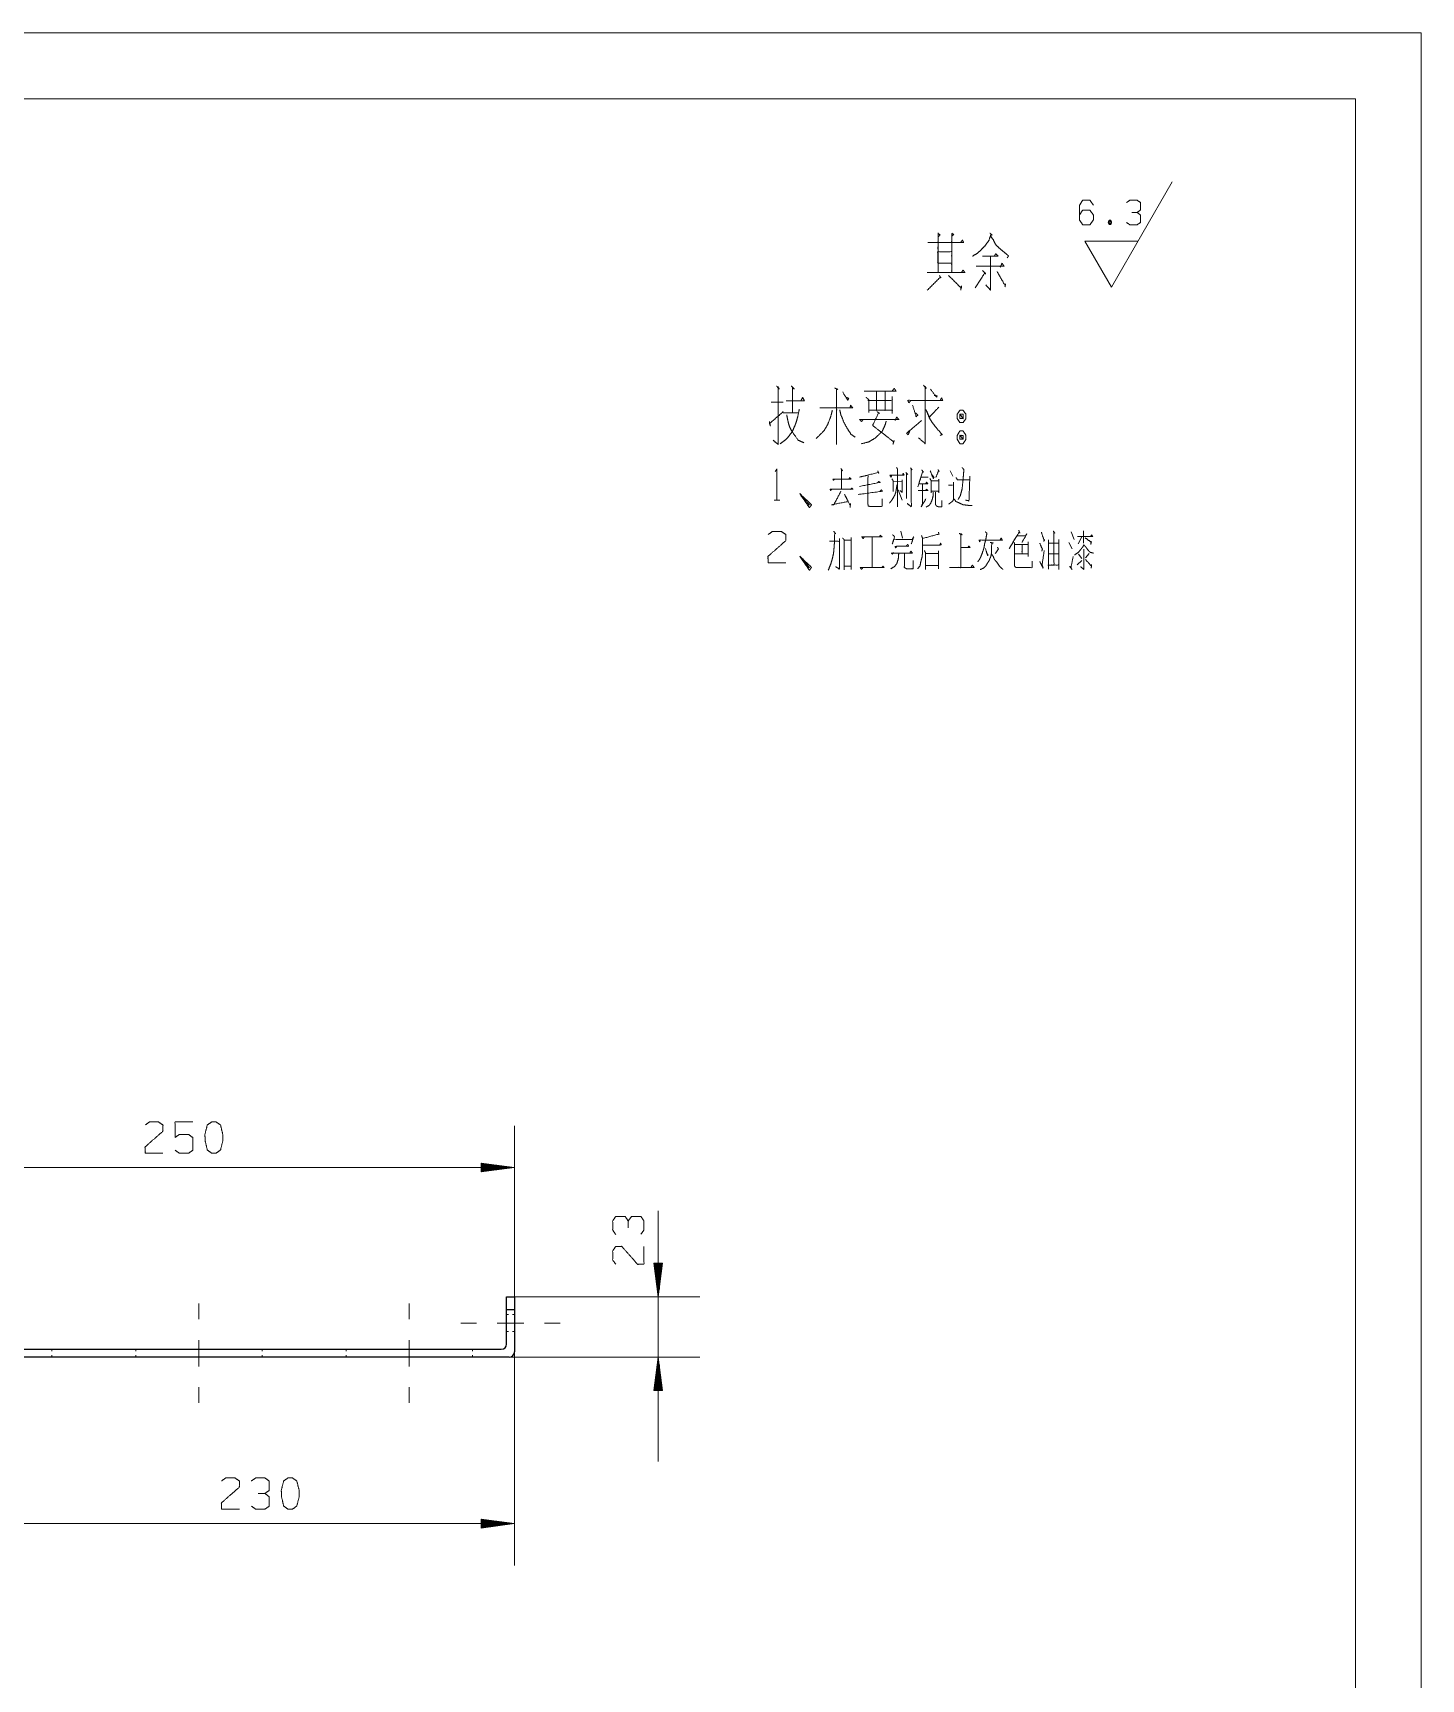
# Model space of a CAD drawing. Header units: millimetres. Extents: x 0 to 210, y 0 to 297.
# Drawn here: x 104.4 to 210, y 171.8 to 297 of the extents above; entities that cross this region are included whole.
import ezdxf

# ---------------------------------------------------------------- set-up
doc = ezdxf.new("R2010")
doc.units = ezdxf.units.MM
doc.layers.add('101', color=7, linetype='Continuous', true_color=0xffffff)

msp = doc.modelspace()

# ---------------------------------------------------------------- linework, layer by layer
at = {"layer": '101', "color": 133, "linetype": 'Continuous', "lineweight": 18}
for p, q in [((210, 297), (0, 297)), ((210, 0), (210, 297)), ((205, 292), (25, 292)), ((205, 5), (205, 292))]:
    msp.add_line(p, q, dxfattribs=at)
at = {"layer": '101', "color": 43, "linetype": 'Continuous', "lineweight": 18}
for p, q in [((186.45, 277.67), (191.06, 285.67)), ((186.27, 282.76), (186.39, 282.43)), ((186.45, 277.67), (184.43, 281.17)), ((184.43, 281.17), (188.47, 281.17))]:
    msp.add_line(p, q, dxfattribs=at)
at = {"layer": '101', "color": 72, "linetype": 'Continuous', "lineweight": 18}
for p, q in [((160.57, 268.91), (161.48, 268.91)), ((161.48, 268.12), (162.62, 268.12)), ((169.86, 262.87), (170.53, 262.9)), ((170.81, 263.57), (170.95, 263.42)), ((170.86, 263.47), (170.86, 261.6)), ((171.15, 263.92), (171.29, 263.77)), ((174.18, 263.7), (174.39, 263.3)), ((170.21, 262.25), (170.53, 261.47)), ((174.04, 262.62), (174.36, 262.62)), ((160.79, 261.47), (161.21, 261.47)), ((184.33, 259.14), (184.33, 258.19)), ((168.23, 258.69), (168.23, 256.34)), ((168.23, 258.66), (168.23, 256.34)), ((170.42, 259.11), (170.56, 258.59)), ((183.2, 258.26), (183.46, 257.76)), ((183.37, 259.06), (183.6, 258.49)), ((184.19, 258.69), (183.92, 258.14)), ((172.33, 257.41), (173.28, 257.41)), ((173.28, 257.61), (173.28, 256.24)), ((183.83, 256.56), (184.19, 256.89)), ((183.94, 257.36), (184.19, 257.04)), ((184.75, 257.41), (184.47, 257.09)), ((172.33, 256.49), (173.3, 256.49))]:
    msp.add_line(p, q, dxfattribs=at)
at = {"layer": '101', "color": 22, "linetype": 'Continuous', "lineweight": 18}
for p, q in [((141.03, 200.9), (141.03, 213.9)), ((141.03, 210.72), (91.03, 210.72)), ((138.49, 211.06), (138.49, 210.39)), ((141.03, 210.72), (138.49, 211.06)), ((138.49, 211.05), (138.52, 211.05)), ((138.49, 211.05), (138.52, 211.05)), ((138.49, 211), (138.9, 211)), ((138.49, 210.95), (139.29, 210.95)), ((138.49, 210.9), (139.68, 210.9)), ((138.49, 210.85), (140.06, 210.85)), ((138.49, 210.8), (140.45, 210.8)), ((138.49, 210.75), (140.83, 210.75)), ((138.49, 210.39), (141.03, 210.72)), ((138.49, 210.7), (140.83, 210.7)), ((138.49, 210.65), (140.45, 210.65)), ((138.49, 210.59), (140.06, 210.59)), ((138.49, 210.54), (139.68, 210.54)), ((138.49, 210.49), (139.29, 210.49)), ((138.49, 210.44), (138.9, 210.44)), ((138.49, 210.39), (138.52, 210.39)), ((138.49, 210.39), (138.52, 210.39)), ((151.97, 207.43), (151.97, 188.36)), ((151.63, 203.44), (151.97, 200.9)), ((152.3, 203.44), (151.63, 203.44)), ((151.64, 203.44), (151.64, 203.41)), ((151.64, 203.44), (151.64, 203.41)), ((151.69, 203.44), (151.69, 203.02)), ((151.74, 203.44), (151.74, 202.64)), ((151.79, 203.44), (151.79, 202.25)), ((151.84, 203.44), (151.84, 201.87)), ((151.89, 203.44), (151.89, 201.48)), ((151.94, 203.44), (151.94, 201.09)), ((151.97, 200.9), (152.3, 203.44)), ((151.99, 203.44), (151.99, 201.09)), ((152.05, 203.44), (152.05, 201.48)), ((152.1, 203.44), (152.1, 201.87)), ((152.15, 203.44), (152.15, 202.25)), ((152.2, 203.44), (152.2, 202.64)), ((152.25, 203.44), (152.25, 203.02)), ((152.3, 203.44), (152.3, 203.41)), ((152.3, 203.44), (152.3, 203.41)), ((141.03, 200.9), (155.14, 200.9)), ((141.03, 196.7), (141.03, 180.47)), ((140.63, 196.3), (155.14, 196.3)), ((151.97, 196.3), (151.63, 193.76)), ((151.84, 193.76), (151.84, 195.34)), ((151.89, 193.76), (151.89, 195.72)), ((151.94, 193.76), (151.94, 196.11)), ((152.3, 193.76), (151.97, 196.3)), ((151.99, 193.76), (151.99, 196.11)), ((152.05, 193.76), (152.05, 195.72)), ((152.1, 193.76), (152.1, 195.34)), ((151.69, 193.76), (151.69, 194.18)), ((151.74, 193.76), (151.74, 194.56)), ((151.79, 193.76), (151.79, 194.95)), ((152.15, 193.76), (152.15, 194.95)), ((152.2, 193.76), (152.2, 194.56)), ((152.25, 193.76), (152.25, 194.18)), ((151.63, 193.76), (152.3, 193.76)), ((151.64, 193.76), (151.64, 193.79)), ((151.64, 193.76), (151.64, 193.79)), ((152.3, 193.76), (152.3, 193.79)), ((152.3, 193.76), (152.3, 193.79)), ((95.03, 183.65), (141.03, 183.65)), ((138.49, 183.98), (138.49, 183.31)), ((138.49, 183.98), (138.52, 183.98)), ((138.49, 183.98), (138.52, 183.98)), ((141.03, 183.65), (138.49, 183.98)), ((138.49, 183.93), (138.9, 183.93)), ((138.49, 183.88), (139.29, 183.88)), ((138.49, 183.83), (139.68, 183.83)), ((138.49, 183.78), (140.06, 183.78)), ((138.49, 183.73), (140.45, 183.73)), ((138.49, 183.67), (140.83, 183.67)), ((138.49, 183.31), (141.03, 183.65)), ((138.49, 183.62), (140.83, 183.62)), ((138.49, 183.57), (140.45, 183.57)), ((138.49, 183.52), (140.06, 183.52)), ((138.49, 183.47), (139.68, 183.47)), ((138.49, 183.42), (139.29, 183.42)), ((138.49, 183.37), (138.9, 183.37)), ((138.49, 183.32), (138.52, 183.32)), ((138.49, 183.32), (138.52, 183.32))]:
    msp.add_line(p, q, dxfattribs=at)
at = {"layer": '101', "color": 151, "linetype": 'Continuous', "lineweight": 18}
for p, q in [((117.03, 200.38), (117.03, 199.19)), ((133.03, 200.38), (133.03, 199.19)), ((136.95, 198.9), (138.14, 198.9)), ((143.32, 198.9), (144.5, 198.9)), ((117.03, 194.01), (117.03, 192.83)), ((133.03, 194.01), (133.03, 192.83))]:
    msp.add_line(p, q, dxfattribs=at)
at = {"layer": '101', "color": 35, "linetype": 'Continuous', "lineweight": 18}
for p, q in [((117.03, 200.38), (117.03, 199.19)), ((117.03, 194.01), (117.03, 192.83))]:
    msp.add_line(p, q, dxfattribs=at)
at = {"layer": '101', "color": 252, "linetype": 'Continuous', "lineweight": 25}
for p, q in [((140.43, 199.9), (140.43, 200.9)), ((140.43, 200.9), (141.03, 200.9)), ((141.03, 200.9), (141.03, 199.9)), ((141.03, 199.9), (140.43, 199.9)), ((140.43, 197.3), (140.43, 199.9)), ((141.03, 199.9), (141.03, 196.7)), ((95.43, 196.9), (140.03, 196.9)), ((140.63, 196.3), (96.03, 196.3))]:
    msp.add_line(p, q, dxfattribs=at)
at = {"layer": '101', "color": 53, "linetype": 'Continuous', "lineweight": 18}
for p, q in [((140.58, 199.55), (140.43, 199.55)), ((141.03, 199.55), (140.88, 199.55)), ((140.43, 198.25), (140.58, 198.25)), ((140.88, 198.25), (141.03, 198.25)), ((105.83, 196.75), (105.83, 196.9)), ((112.23, 196.9), (112.23, 196.75)), ((121.83, 196.75), (121.83, 196.9)), ((128.23, 196.9), (128.23, 196.75)), ((137.83, 196.75), (137.83, 196.9)), ((105.83, 196.3), (105.83, 196.45)), ((112.23, 196.45), (112.23, 196.3)), ((121.83, 196.3), (121.83, 196.45)), ((128.23, 196.45), (128.23, 196.3)), ((137.83, 196.3), (137.83, 196.45))]:
    msp.add_line(p, q, dxfattribs=at)
at = {"layer": '101', "color": 252, "linetype": 'Continuous', "lineweight": 25}
for centre in [(140.03, 197.3), (140.63, 196.7)]:
    msp.add_arc(centre, 0.4, 270, 0, dxfattribs=at)
at = {"layer": '101', "color": 43, "linetype": 'Continuous', "lineweight": 18}
for points, knots in [([(184.01, 283.15), (184.26, 283.53), (184.81, 283.53), (185.07, 283.15), (185.07, 282.78), (184.81, 282.41), (184.26, 282.41), (184.01, 282.78), (184.01, 283.9), (184.26, 284.28), (184.81, 284.28), (185.07, 283.9)], [0, 0, 0.076963, 0.16976, 0.248073, 0.312018, 0.390332, 0.483129, 0.560092, 0.751927, 0.82889, 0.921687, 1, 1]), ([(188.39, 283.35), (188.66, 283.53), (188.66, 284.1), (188.39, 284.28), (187.85, 284.28), (187.59, 284.1)], [0, 0, 0.153878, 0.429851, 0.583729, 0.846122, 1, 1]), ([(187.6, 282.58), (187.85, 282.41), (188.39, 282.41), (188.66, 282.58), (188.66, 283.15), (188.39, 283.35), (187.99, 283.35)], [0, 0, 0.12412, 0.343686, 0.472448, 0.703377, 0.836735, 1, 1]), ([(186.27, 282.43), (186.39, 282.43), (186.46, 282.6), (186.39, 282.76), (186.27, 282.76), (186.2, 282.6), (186.27, 282.43), (186.39, 282.76)], [0, 0, 0.093969, 0.236785, 0.365958, 0.459927, 0.5891, 0.731916, 1, 1])]:
    msp.add_open_spline(points, degree=1, knots=knots, dxfattribs=at)
at = {"layer": '101', "color": 72, "linetype": 'Continuous', "lineweight": 18}
for points, knots in [([(173.23, 281.78), (173.41, 281.63), (173.25, 281.48), (173.25, 281.78), (173.25, 278.78), (173.25, 281.07), (172.48, 281.07), (175.21, 281.07), (174.29, 281.07), (174.29, 281.74), (174.29, 278.78), (174.29, 280.36), (173.23, 280.36), (173.23, 279.49), (174.29, 279.49), (174.29, 278.78), (172.43, 278.78), (175.29, 278.78), (175.16, 278.97), (175.03, 278.78)], [0, 0, 0.009717, 0.01862, 0.030835, 0.152989, 0.24613, 0.277436, 0.388627, 0.426411, 0.453896, 0.574523, 0.638653, 0.681834, 0.716953, 0.760133, 0.789145, 0.864711, 0.9813, 0.99065, 1, 1]), ([(174.31, 281.56), (174.45, 281.67), (174.29, 281.78)], [0, 0, 0.471535, 1, 1]), ([(177.2, 281.78), (177.36, 281.63), (177.28, 281.67), (177.12, 281.22), (176.85, 280.84), (176.53, 280.51), (176.24, 280.24), (175.87, 280.02)], [0, 0, 0.086309, 0.12102, 0.309421, 0.490705, 0.673783, 0.828666, 1, 1]), ([(174.98, 281.07), (175.11, 281.26), (175.19, 281.07)], [0, 0, 0.529971, 1, 1]), ([(177.25, 281.56), (177.46, 281.26), (177.65, 280.88), (178.02, 280.54), (178.47, 280.17), (178.6, 280.06), (178.63, 280.06), (178.52, 279.91)], [0, 0, 0.162725, 0.348027, 0.570219, 0.82989, 0.906889, 0.918635, 1, 1]), ([(176.16, 279.27), (178.26, 279.27), (178.12, 279.49), (177.99, 279.19)], [0, 0, 0.780475, 0.877786, 1, 1]), ([(176.64, 280.02), (177.83, 280.02), (177.65, 280.21), (177.52, 280.02)], [0, 0, 0.707431, 0.863851, 1, 1]), ([(177.25, 280.02), (177.25, 277.43), (176.88, 277.84)], [0, 0, 0.823411, 1, 1]), ([(173.36, 278.56), (173.46, 278.37), (173.44, 278.44), (172.43, 277.43)], [0, 0, 0.125003, 0.171161, 1, 1]), ([(174.05, 278.56), (175.03, 277.58), (175.03, 277.77), (174.98, 277.43)], [0, 0, 0.723289, 0.821343, 1, 1]), ([(176.64, 278.93), (176.88, 278.67), (176.83, 278.78), (176.08, 277.62)], [0, 0, 0.190889, 0.257814, 1, 1]), ([(177.75, 278.86), (178.36, 277.77), (178.39, 277.92), (178.34, 277.69)], [0, 0, 0.764772, 0.858208, 1, 1]), ([(160.97, 270.15), (161.18, 269.92), (161.08, 270.07), (161.08, 265.72), (160.71, 266.02)], [0, 0, 0.058121, 0.092651, 0.910295, 1, 1]), ([(161.69, 269.02), (163.09, 269.02), (162.96, 269.29), (162.83, 269.06)], [0, 0, 0.716781, 0.866788, 1, 1]), ([(162.09, 270.15), (162.32, 269.92), (162.19, 270), (162.19, 268.16)], [0, 0, 0.141501, 0.207219, 1, 1]), ([(165.39, 270), (165.63, 269.89), (165.53, 269.92), (165.53, 265.69), (165.53, 268.5), (164.25, 268.5), (166.75, 268.5), (166.61, 268.69), (166.56, 268.5)], [0, 0, 0.022712, 0.032396, 0.397209, 0.639343, 0.748903, 0.963459, 0.983226, 1, 1]), ([(166, 269.7), (166.38, 269.06), (166.46, 269.21), (166.27, 269.29)], [0, 0, 0.665994, 0.819283, 1, 1]), ([(167.64, 269.77), (170.06, 269.77), (169.92, 269.96), (169.76, 269.77)], [0, 0, 0.835354, 0.914861, 1, 1]), ([(167.78, 269.29), (167.99, 269.1), (167.99, 268.12), (167.99, 268.31), (169.76, 268.31), (169.76, 268.05), (169.76, 269.36), (169.76, 269.06), (167.91, 269.06), (168.57, 269.06), (168.57, 269.74), (168.57, 268.31), (169.23, 268.31), (169.23, 269.7)], [0, 0, 0.024061, 0.106926, 0.122863, 0.273836, 0.296145, 0.407696, 0.433195, 0.590928, 0.647262, 0.70463, 0.825742, 0.882075, 1, 1]), ([(171.16, 269.02), (171.03, 268.87), (170.95, 269.06), (173.6, 269.06), (173.52, 269.25), (173.42, 269.06)], [0, 0, 0.057623, 0.116247, 0.879372, 0.937997, 1, 1]), ([(172.14, 270.22), (172.36, 269.96), (172.28, 270.11), (172.28, 265.76), (171.77, 266.21)], [0, 0, 0.060999, 0.091687, 0.877915, 1, 1]), ([(172.67, 269.92), (173.15, 269.29), (173.18, 269.4), (172.97, 269.44)], [0, 0, 0.706401, 0.808937, 1, 1]), ([(160.42, 267.45), (160.5, 267.11), (160.44, 267.3), (161.48, 268.2)], [0, 0, 0.181317, 0.283207, 1, 1]), ([(162.7, 268.39), (162.59, 267.86), (162.48, 267.45), (162.35, 267.11), (162.19, 266.74), (161.93, 266.36), (161.66, 266.06), (161.24, 265.76)], [0, 0, 0.172182, 0.309104, 0.425674, 0.556628, 0.704264, 0.832976, 1, 1]), ([(161.74, 267.97), (161.79, 267.71), (161.85, 267.41), (161.95, 267.07), (162.11, 266.74), (162.62, 266.02), (163.04, 265.84)], [0, 0, 0.101604, 0.217186, 0.351411, 0.492975, 0.824035, 1, 1]), ([(165.21, 268.31), (165.08, 267.79), (164.84, 267.19), (164.57, 266.74), (163.99, 266.17)], [0, 0, 0.214893, 0.47114, 0.678421, 1, 1]), ([(165.77, 268.35), (165.87, 267.94), (166.08, 267.41), (166.35, 266.92), (166.64, 266.47), (166.96, 266.25)], [0, 0, 0.172227, 0.401188, 0.625592, 0.842428, 1, 1]), ([(168.62, 268.2), (168.81, 268.05), (168.73, 268.12), (168.28, 267.15), (169.87, 265.91), (169.92, 266.02), (169.82, 265.72)], [0, 0, 0.0615, 0.089674, 0.366513, 0.885942, 0.917994, 1, 1]), ([(171.32, 268.69), (171.59, 267.82), (171.72, 267.94), (171.53, 268.12)], [0, 0, 0.673366, 0.803123, 1, 1]), ([(173.31, 268.54), (172.6, 267.79), (172.33, 268.35), (172.6, 267.71), (172.83, 267.34), (173.1, 267), (173.55, 266.47), (173.6, 266.47), (173.42, 266.4)], [0, 0, 0.248758, 0.397962, 0.563619, 0.670264, 0.773235, 0.939254, 0.951975, 1, 1]), ([(175.16, 268.31), (174.92, 268.31), (174.71, 268.01), (174.71, 267.67), (174.92, 267.37), (175.16, 267.37), (175.37, 267.67), (175.37, 268.01), (175.16, 268.31)], [0, 0, 0.091005, 0.231141, 0.359863, 0.5, 0.591005, 0.731141, 0.859863, 1, 1]), ([(175.16, 267.67), (175.16, 268.01), (174.92, 268.01)], [0, 0, 0.585827, 1, 1]), ([(174.92, 267.67), (175.16, 267.67), (174.92, 268.01), (174.92, 267.67)], [0, 0, 0.241156, 0.658897, 1, 1]), ([(167.56, 267.6), (167.43, 267.45), (167.3, 267.6), (170.27, 267.6), (170.11, 267.79), (169.98, 267.52)], [0, 0, 0.051198, 0.102396, 0.861892, 0.924785, 1, 1]), ([(169.31, 267.49), (169.23, 267.19), (169, 266.7), (168.49, 266.21), (168.01, 265.91), (167.43, 265.76)], [0, 0, 0.114099, 0.313644, 0.571356, 0.77859, 1, 1]), ([(171.11, 266.77), (170.98, 266.44), (170.85, 266.55), (171.99, 267.52)], [0, 0, 0.178048, 0.263422, 1, 1]), ([(175.37, 266.4), (175.16, 266.74), (174.92, 266.74), (174.71, 266.4), (174.71, 266.1), (174.92, 265.76), (175.16, 265.76), (175.37, 266.1), (175.37, 266.4)], [0, 0, 0.149198, 0.238507, 0.387705, 0.5, 0.649198, 0.738507, 0.887705, 1, 1]), ([(175.16, 266.4), (174.92, 266.4), (175.16, 266.1), (175.16, 266.4)], [0, 0, 0.258803, 0.674585, 1, 1]), ([(174.92, 266.4), (174.92, 266.1), (175.16, 266.1)], [0, 0, 0.55701, 1, 1]), ([(160.86, 263.65), (161, 263.85), (161, 261.47)], [0, 0, 0.093485, 1, 1]), ([(165.87, 263.87), (165.99, 263.7), (165.91, 263.77), (165.91, 262.3), (165.04, 262.3), (166.79, 262.3), (166.7, 262.4), (166.59, 262.27)], [0, 0, 0.045424, 0.069991, 0.38259, 0.566135, 0.936976, 0.96526, 1, 1]), ([(165.39, 263.07), (165.3, 262.97), (165.25, 263.07), (166.63, 263.07), (166.54, 263.2), (166.47, 263.07)], [0, 0, 0.069438, 0.128331, 0.845636, 0.925285, 1, 1]), ([(168.66, 263.7), (168.75, 263.52), (168.69, 263.57), (167.26, 263.22), (167.92, 263.37), (167.92, 261.17), (167.95, 261.02), (168.04, 261), (169, 261), (169, 261.57)], [0, 0, 0.030685, 0.042091, 0.27277, 0.377785, 0.722122, 0.746244, 0.760618, 0.910004, 1, 1]), ([(167.28, 262.52), (168.85, 262.82), (168.75, 262.9), (168.62, 262.77)], [0, 0, 0.83968, 0.907784, 1, 1]), ([(169.73, 263.35), (169.68, 263.22), (169.59, 263.37), (170.67, 263.37), (170.6, 263.52), (170.55, 263.37)], [0, 0, 0.079266, 0.180906, 0.810331, 0.907129, 1, 1]), ([(169.73, 263.1), (169.84, 262.95), (169.84, 262.12)], [0, 0, 0.182121, 1, 1]), ([(170.1, 263.95), (170.18, 263.82), (170.18, 260.97)], [0, 0, 0.047971, 1, 1]), ([(170.53, 263.02), (170.53, 262.05), (170.37, 262.2)], [0, 0, 0.816829, 1, 1]), ([(171.22, 263.82), (171.22, 260.97), (170.9, 261.22)], [0, 0, 0.875676, 1, 1]), ([(172.01, 263.77), (172.15, 263.6), (172.08, 263.67), (171.71, 262.47), (171.96, 263.22), (172.49, 263.22)], [0, 0, 0.077469, 0.112956, 0.545474, 0.817421, 1, 1]), ([(172.63, 263.12), (172.72, 262.97), (172.72, 262.02), (172.72, 262.15), (173.3, 262.15), (173.3, 262.02), (173.3, 263.07), (173.3, 262.95), (172.7, 262.95)], [0, 0, 0.046635, 0.301097, 0.334583, 0.490815, 0.524302, 0.80555, 0.839031, 1, 1]), ([(172.66, 263.7), (172.89, 263.12), (172.95, 263.2), (172.81, 263.37)], [0, 0, 0.661502, 0.759625, 1, 1]), ([(173.25, 263.8), (173.34, 263.65), (173.3, 263.72), (173.09, 263.2)], [0, 0, 0.211468, 0.312176, 1, 1]), ([(174.62, 263.2), (174.73, 263.02), (175.65, 263.02)], [0, 0, 0.182098, 1, 1]), ([(175.08, 263.95), (175.22, 263.8), (175.19, 263.45), (175.15, 262.97), (175.08, 262.3), (174.94, 261.8), (174.78, 261.52)], [0, 0, 0.080836, 0.218773, 0.405549, 0.671677, 0.875424, 1, 1]), ([(175.67, 263.3), (175.61, 261.42), (175.35, 261.47)], [0, 0, 0.874254, 1, 1]), ([(162.87, 261.75), (163.47, 261.12), (163.33, 261.12), (162.73, 261.97), (163.47, 260.9), (163.63, 261.12), (162.73, 261.97)], [0, 0, 0.178025, 0.207059, 0.420796, 0.689032, 0.745609, 1, 1]), ([(165.16, 262.27), (165.09, 262.2), (165.04, 262.3)], [0, 0, 0.476633, 1, 1]), ([(165.87, 262.15), (165.32, 261.12), (165.16, 261.12), (166.42, 261.37), (166.14, 261.9), (166.58, 261.07), (166.59, 261.22), (166.56, 260.9)], [0, 0, 0.25206, 0.286557, 0.564059, 0.69338, 0.896344, 0.929101, 1, 1]), ([(167.17, 261.9), (169.01, 262.15), (168.94, 262.27), (168.84, 262.15)], [0, 0, 0.857802, 0.924203, 1, 1]), ([(170.14, 262.65), (170.07, 262.27), (170.03, 262.05), (169.96, 261.85), (169.79, 261.55), (169.7, 261.42), (169.56, 261.25)], [0, 0, 0.246554, 0.393707, 0.530764, 0.755727, 0.854631, 1, 1]), ([(171.75, 262.2), (172.49, 262.2), (172.38, 262.3), (172.29, 262.17)], [0, 0, 0.712979, 0.852978, 1, 1]), ([(171.83, 262.72), (172.47, 262.72), (172.38, 262.85), (172.31, 262.72)], [0, 0, 0.682006, 0.846084, 1, 1]), ([(172.06, 262.7), (172.06, 261.17), (171.97, 260.95), (172.33, 261.57)], [0, 0, 0.613737, 0.711023, 1, 1]), ([(172.88, 262.07), (172.88, 261.8), (172.81, 261.52), (172.7, 261.25), (172.58, 261.07), (172.35, 260.95)], [0, 0, 0.206834, 0.420394, 0.642075, 0.803267, 1, 1]), ([(173.07, 262.07), (173.07, 261.12), (173.14, 261.02), (173.28, 260.97), (173.55, 260.97), (173.55, 261.45)], [0, 0, 0.484052, 0.546453, 0.622876, 0.757969, 1, 1]), ([(174.43, 262.85), (174.43, 261.6), (174.41, 261.45), (174.27, 261.32), (174.07, 261.17)], [0, 0, 0.681075, 0.763374, 0.866198, 1, 1]), ([(174.48, 261.57), (174.6, 261.37), (174.78, 261.3), (174.98, 261.2), (175.15, 261.12), (175.35, 261.1), (175.59, 261.07), (175.84, 261.07)], [0, 0, 0.153699, 0.279198, 0.422093, 0.547592, 0.675715, 0.838269, 1, 1]), ([(179.39, 259.19), (179.48, 258.96), (179.42, 259.04), (178.65, 257.76), (179.25, 258.76), (179.9, 258.76), (180.01, 258.91), (179.64, 258.26)], [0, 0, 0.05278, 0.072834, 0.398925, 0.653664, 0.796456, 0.836567, 1, 1]), ([(160.33, 258.86), (160.65, 259.09), (161.33, 259.09), (161.67, 258.86), (161.67, 258.39), (160.31, 257.19), (160.33, 256.71), (161.67, 256.71)], [0, 0, 0.069692, 0.192978, 0.265274, 0.350225, 0.674739, 0.759752, 1, 1]), ([(165.32, 259.11), (165.46, 258.91), (165.39, 259.01), (165.38, 258.34), (165.34, 257.84), (165.3, 257.41), (165.22, 257.06), (165.09, 256.61), (164.9, 256.14)], [0, 0, 0.073972, 0.110956, 0.314873, 0.466248, 0.595042, 0.704057, 0.844997, 1, 1]), ([(164.99, 258.34), (165.75, 258.34), (165.75, 258.54), (165.75, 256.24), (165.46, 256.41)], [0, 0, 0.211555, 0.267221, 0.907429, 1, 1]), ([(165.99, 258.59), (166.12, 258.46), (166.12, 256.19), (166.12, 256.44), (166.65, 256.44), (166.65, 256.21), (166.65, 258.61), (166.65, 258.44), (166.08, 258.44)], [0, 0, 0.02666, 0.371525, 0.409424, 0.489804, 0.523915, 0.887731, 0.914262, 1, 1]), ([(167.65, 258.69), (167.56, 258.54), (167.44, 258.69), (168.98, 258.69), (168.87, 258.81), (168.78, 258.66)], [0, 0, 0.077576, 0.164216, 0.849385, 0.922424, 1, 1]), ([(169.8, 258.84), (169.95, 258.69), (169.77, 258.14), (169.89, 258.49), (171.29, 258.49), (171.4, 258.69), (171.22, 258.14)], [0, 0, 0.061437, 0.233604, 0.344234, 0.760366, 0.827833, 1, 1]), ([(170.12, 257.96), (170.03, 257.84), (169.98, 257.96), (171.02, 257.96), (170.94, 258.11), (170.86, 258.01)], [0, 0, 0.094017, 0.177404, 0.817858, 0.924782, 1, 1]), ([(172.08, 258.59), (172.08, 257.54), (172.06, 257.39), (172.05, 257.19), (171.97, 256.89), (171.92, 256.69), (171.89, 256.49), (171.71, 256.26)], [0, 0, 0.436379, 0.499143, 0.582591, 0.710682, 0.796677, 0.881088, 1, 1]), ([(173.28, 259.04), (173.32, 258.89), (172.08, 258.56), (171.99, 258.79)], [0, 0, 0.091994, 0.855686, 1, 1]), ([(172.13, 258.06), (173.49, 258.06), (173.46, 258.21), (173.39, 258.09)], [0, 0, 0.820521, 0.913424, 1, 1]), ([(174.87, 258.94), (175.08, 258.84), (174.99, 258.91), (174.99, 256.36), (174.11, 256.36), (176, 256.36), (175.86, 256.54), (175.77, 256.36)], [0, 0, 0.038463, 0.057474, 0.475753, 0.620716, 0.930936, 0.967841, 1, 1]), ([(175.01, 257.86), (175.7, 257.86), (175.59, 257.99), (175.51, 257.84)], [0, 0, 0.670985, 0.830539, 1, 1]), ([(176.85, 259.06), (176.97, 258.96), (176.88, 258.44), (176.79, 258.14), (176.76, 257.89), (176.69, 257.66), (176.51, 257.16), (176.39, 256.94), (176.28, 256.79)], [0, 0, 0.064584, 0.280713, 0.407668, 0.510161, 0.605902, 0.821187, 0.925426, 1, 1]), ([(176.47, 258.41), (176.42, 258.31), (176.37, 258.44), (178.14, 258.44), (178.05, 258.59), (177.98, 258.46)], [0, 0, 0.048496, 0.106665, 0.863888, 0.938475, 1, 1]), ([(177.22, 258.26), (177.45, 258.21), (177.34, 258.21), (177.31, 257.66), (177.31, 257.39), (177.27, 257.19), (177.2, 257.04), (177.15, 256.89), (177.02, 256.69), (176.88, 256.46), (176.72, 256.31), (176.46, 256.19)], [0, 0, 0.086834, 0.125999, 0.32951, 0.43106, 0.506061, 0.567297, 0.626041, 0.712889, 0.811021, 0.891757, 1, 1]), ([(177.78, 257.89), (177.85, 257.76), (177.61, 257.41)], [0, 0, 0.250985, 1, 1]), ([(179.07, 258.24), (179.07, 256.46), (179.16, 256.36), (179.32, 256.34), (180.41, 256.34), (180.41, 256.84)], [0, 0, 0.484268, 0.520681, 0.564609, 0.863587, 1, 1]), ([(179.09, 258.09), (180.11, 258.09), (180.11, 258.31), (180.11, 257.19), (180.11, 257.39), (179.12, 257.39), (179.64, 257.39), (179.64, 258.11)], [0, 0, 0.213461, 0.26031, 0.49456, 0.536206, 0.742306, 0.849039, 1, 1]), ([(180.99, 258.21), (181.19, 257.71), (181.19, 257.79), (181.15, 257.59)], [0, 0, 0.658577, 0.750664, 1, 1]), ([(181.12, 259.04), (181.33, 258.36), (181.35, 258.49), (181.28, 258.34)], [0, 0, 0.70783, 0.83412, 1, 1]), ([(182.02, 259.11), (182.14, 258.96), (182.07, 259.04), (182.07, 256.54), (181.61, 256.54), (182.44, 256.54), (182.44, 256.21), (182.44, 258.46), (182.44, 258.21), (181.66, 258.21), (181.66, 258.44), (181.66, 256.21), (181.66, 257.39), (182.44, 257.39)], [0, 0, 0.01608, 0.024602, 0.23133, 0.26933, 0.338023, 0.364897, 0.550954, 0.571627, 0.635935, 0.654541, 0.838528, 0.935692, 1, 1]), ([(184.35, 258.09), (184.28, 257.94), (184.1, 257.71), (183.94, 257.51), (183.64, 257.31)], [0, 0, 0.155207, 0.423001, 0.662173, 1, 1]), ([(183.87, 258.71), (185.02, 258.71), (184.93, 258.84), (184.86, 258.71)], [0, 0, 0.79474, 0.900643, 1, 1]), ([(184.35, 258.06), (184.51, 257.89), (184.63, 257.71), (184.81, 257.51), (185.09, 257.44)], [0, 0, 0.234085, 0.446227, 0.710409, 1, 1]), ([(184.45, 258.61), (184.91, 258.26), (184.91, 258.36), (184.88, 258.11)], [0, 0, 0.621047, 0.728562, 1, 1]), ([(162.87, 256.99), (163.47, 256.36), (163.33, 256.36), (162.73, 257.21), (163.47, 256.14), (163.63, 256.36), (162.73, 257.21)], [0, 0, 0.178025, 0.207059, 0.420796, 0.689032, 0.745609, 1, 1]), ([(170.26, 257.39), (170.23, 257.01), (170.12, 256.66), (169.96, 256.44), (169.65, 256.24)], [0, 0, 0.27026, 0.532657, 0.730365, 1, 1]), ([(169.86, 257.49), (169.77, 257.36), (169.7, 257.44), (171.29, 257.44), (171.2, 257.59), (171.11, 257.49)], [0, 0, 0.071053, 0.118892, 0.857244, 0.938055, 1, 1]), ([(170.69, 257.41), (170.69, 256.44), (170.67, 256.36), (170.85, 256.26), (171.36, 256.26), (171.36, 256.89)], [0, 0, 0.407481, 0.43969, 0.524565, 0.738785, 1, 1]), ([(172.22, 257.64), (172.31, 257.44), (172.31, 256.21)], [0, 0, 0.151465, 1, 1]), ([(176.86, 257.79), (177.02, 257.26), (177.06, 257.31), (177.01, 257.39)], [0, 0, 0.781818, 0.869086, 1, 1]), ([(177.34, 257.36), (177.45, 257.19), (177.54, 256.96), (177.69, 256.79), (177.96, 256.41), (178.19, 256.21)], [0, 0, 0.141441, 0.308526, 0.471995, 0.789437, 1, 1]), ([(180.99, 256.81), (181.24, 256.31), (181.17, 256.56), (181.33, 257.64)], [0, 0, 0.292944, 0.429373, 1, 1]), ([(183.27, 256.44), (183.45, 256.19), (183.36, 256.31), (183.53, 257.19)], [0, 0, 0.226474, 0.339709, 1, 1]), ([(184.35, 257.74), (184.35, 256.19), (184.1, 256.41)], [0, 0, 0.822523, 1, 1]), ([(184.47, 256.96), (184.91, 256.46), (184.93, 256.59), (184.91, 256.31)], [0, 0, 0.624154, 0.742237, 1, 1]), ([(167.53, 256.31), (167.42, 256.21), (167.35, 256.34), (169.15, 256.34), (169.07, 256.46), (168.98, 256.34)], [0, 0, 0.060776, 0.120659, 0.872347, 0.936173, 1, 1]), ([(112.95, 213.96), (113.27, 214.19), (113.95, 214.19), (114.29, 213.96), (114.29, 213.49), (112.93, 212.29), (112.95, 211.81), (114.29, 211.81)], [0, 0, 0.069692, 0.192977, 0.265273, 0.350224, 0.674739, 0.759753, 1, 1]), ([(115.21, 212.04), (115.54, 211.81), (116.23, 211.81), (116.57, 212.04), (116.57, 212.99), (116.23, 213.24), (115.54, 213.24), (115.21, 213.01), (115.21, 214.19), (116.57, 214.19)], [0, 0, 0.062228, 0.168343, 0.230571, 0.376818, 0.441267, 0.547382, 0.60961, 0.79049, 1, 1]), ([(118.33, 211.81), (118.67, 212.06), (118.84, 212.76), (118.84, 213.24), (118.67, 213.96), (118.33, 214.19), (118, 214.19), (117.66, 213.96), (117.48, 213.24), (117.5, 212.76), (117.66, 212.06), (118, 211.81), (118.33, 211.81)], [0, 0, 0.067527, 0.183974, 0.260584, 0.380943, 0.446141, 0.500306, 0.565504, 0.685863, 0.762526, 0.878309, 0.945835, 1, 1]), ([(149.68, 206.66), (149.45, 207), (148.73, 207), (148.5, 206.66), (148.5, 205.97), (148.73, 205.63)], [0, 0, 0.153877, 0.429855, 0.583732, 0.846129, 1, 1]), ([(150.65, 205.65), (150.88, 205.97), (150.88, 206.66), (150.65, 207), (149.93, 207), (149.68, 206.66), (149.68, 206.15)], [0, 0, 0.124118, 0.343685, 0.472446, 0.703377, 0.836734, 1, 1]), ([(148.73, 203.38), (148.5, 203.69), (148.5, 204.38), (148.73, 204.72), (149.2, 204.72), (150.4, 203.36), (150.88, 203.38), (150.88, 204.72)], [0, 0, 0.069691, 0.192976, 0.265274, 0.350227, 0.67474, 0.759752, 1, 1]), ([(118.75, 186.89), (119.07, 187.12), (119.76, 187.12), (120.1, 186.89), (120.1, 186.42), (118.74, 185.22), (118.75, 184.74), (120.1, 184.74)], [0, 0, 0.069692, 0.192976, 0.265273, 0.350228, 0.674739, 0.759752, 1, 1]), ([(122.04, 185.94), (122.37, 186.17), (122.37, 186.89), (122.04, 187.12), (121.35, 187.12), (121.01, 186.89)], [0, 0, 0.153875, 0.429853, 0.583728, 0.846125, 1, 1]), ([(124.14, 184.74), (124.47, 184.99), (124.65, 185.69), (124.65, 186.17), (124.47, 186.89), (124.14, 187.12), (123.8, 187.12), (123.47, 186.89), (123.29, 186.17), (123.31, 185.69), (123.47, 184.99), (123.8, 184.74), (124.14, 184.74)], [0, 0, 0.067527, 0.18397, 0.260584, 0.380943, 0.446141, 0.500306, 0.565503, 0.685863, 0.76253, 0.878309, 0.945835, 1, 1]), ([(121.03, 184.97), (121.35, 184.74), (122.04, 184.74), (122.37, 184.97), (122.37, 185.69), (122.04, 185.94), (121.53, 185.94)], [0, 0, 0.12412, 0.343687, 0.472444, 0.703375, 0.836731, 1, 1])]:
    msp.add_open_spline(points, degree=1, knots=knots, dxfattribs=at)
at = {"layer": '101', "color": 151, "linetype": 'Continuous', "lineweight": 18}
for points, knots in [([(139.72, 198.9), (140.73, 198.9), (141.73, 198.9)], [0, 0, 0.499997, 1, 1]), ([(117.03, 197.6), (117.03, 196.6), (117.03, 195.6)], [0, 0, 0.500005, 1, 1]), ([(133.03, 197.6), (133.03, 197.2), (133.03, 196), (133.03, 195.6)], [0, 0, 0.200989, 0.799011, 1, 1])]:
    msp.add_open_spline(points, degree=1, knots=knots, dxfattribs=at)
at = {"layer": '101', "color": 35, "linetype": 'Continuous', "lineweight": 18}
msp.add_open_spline([(117.03, 197.6), (117.03, 196.6), (117.03, 195.6)], degree=1, knots=[0, 0, 0.500005, 1, 1], dxfattribs=at)

doc.saveas('drawing.dxf')
